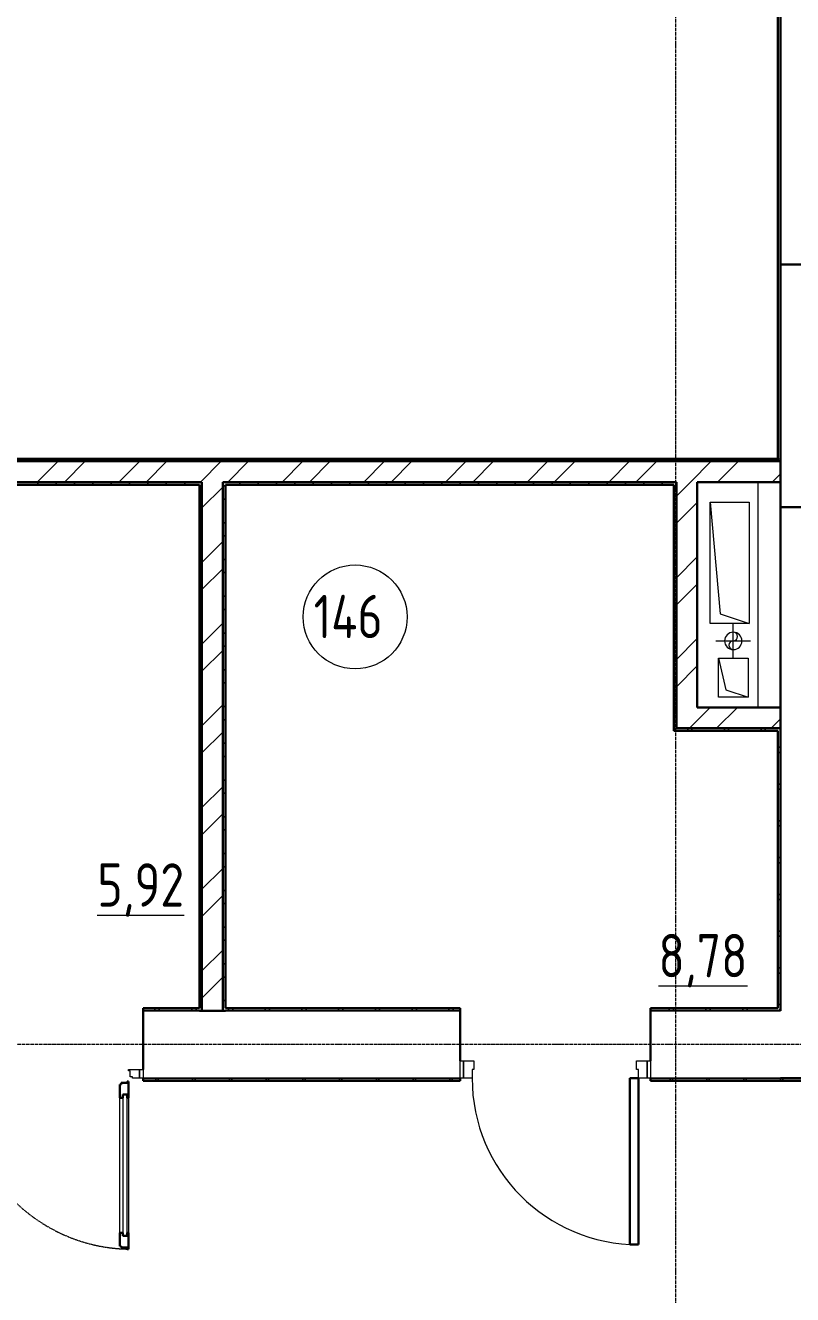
# Model space of a CAD drawing. Header units: millimetres. Extents: x -695119 to 412940, y -249585 to 622758.
# Drawn here: x 148308 to 152739, y -59814 to -52490 of the extents above; entities that cross this region are included whole.
import ezdxf

# ---------------------------------------------------------------- set-up
doc = ezdxf.new("R2010")
doc.units = ezdxf.units.MM
doc.linetypes.add('ADSK_Линия сетки', pattern=[25, 20, -2.5, 0, -2.5])
doc.linetypes.add('ADSK_Штриховая_ш2 п1_5', pattern=[4.5, 3, -1.5])
for name, color, linetype, lineweight in [('Каркас_Импост', 8, 'Continuous', 9), ('Марки помещений', 8, 'Continuous', 20), ('Монтажный зазор', 8, 'Continuous', 9), ('Оси', 252, 'Continuous', 9), ('Остекление', 8, 'Continuous', 9), ('Открывание', 8, 'ADSK_Штриховая_ш2 п1_5', 9), ('Панель', 252, 'Continuous', 30), ('Перекрытия', 7, 'Continuous', 18), ('Стены разрез', 7, 'Continuous', 30), ('Стены штриховка', 7, 'Continuous', 9)]:
    doc.layers.add(name, color=color, linetype=linetype, lineweight=lineweight)
doc.layers.add('Стены', color=194, linetype='Continuous')
doc.styles.add('GOST 2.304 type A_1', font='', dxfattribs={"height": 350})
doc.styles.get('GOST 2.304 type A_1').set_extended_font_data('GOST 2.304 type A')

# ---------------------------------------------------------------- blocks, each defined once
blk = doc.blocks.new('1 этаж')
at = {"color": 251, "lineweight": 18, "true_color": 0x636466}
for p, q in [((-22280.8, -136302.4), (-22280.8, -137602.4)), ((-22555.4, -137118.8), (-22555.4, -136418.8)), ((-22555.4, -136418.8), (-22330.4, -136418.8)), ((-22555.4, -136418.8), (-22499.1, -137062.5)), ((-22330.4, -136418.8), (-22330.4, -137118.8)), ((-22499.1, -137062.5), (-22330.4, -137118.8)), ((-22330.4, -137118.8), (-22555.4, -137118.8)), ((-22422.6, -137318.8), (-22422.6, -137118.8)), ((-22522.6, -137218.8), (-22322.6, -137218.8)), ((-22507.6, -137543.8), (-22507.6, -137318.8)), ((-22507.6, -137318.8), (-22337.6, -137318.8)), ((-22507.6, -137318.8), (-22465.1, -137501.3)), ((-22337.6, -137318.8), (-22337.6, -137543.8)), ((-22465.1, -137501.3), (-22337.6, -137543.8)), ((-22337.6, -137543.8), (-22507.6, -137543.8))]:
    blk.add_line(p, q, dxfattribs=at)
for centre, radius, start, end in [((-22422.6, -137218.8), 50, 0, 180), ((-22422.6, -137193.8), 25, 270, 90), ((-22422.6, -137218.8), 50, 180, 0), ((-22422.6, -137243.8), 25, 90, 270)]:
    blk.add_arc(centre, radius, start, end, dxfattribs=at)
at = {"layer": 'Каркас_Импост', "color": 251, "true_color": 0x636466}
for p, q in [((-23980.8, -139742.4), (-23980.8, -139642.4)), ((-23980.8, -139642.4), (-23920.8, -139642.4)), ((-23920.8, -139642.4), (-23920.8, -139692.4)), ((-22980.8, -139642.4), (-22920.8, -139642.4)), ((-22980.8, -139692.4), (-22980.8, -139642.4)), ((-22920.8, -139642.4), (-22920.8, -139742.4)), ((-25914.8, -139692.4), (-25850.8, -139692.4)), ((-25914.8, -139700.4), (-25914.8, -139692.4)), ((-25905.8, -139700.4), (-25914.8, -139700.4)), ((-25905.8, -139734.4), (-25905.8, -139700.4)), ((-25891.8, -139734.4), (-25905.8, -139734.4)), ((-25891.8, -139742.4), (-25891.8, -139734.4)), ((-25850.8, -139692.4), (-25850.8, -139742.4)), ((-23930.8, -139692.4), (-23930.8, -139742.4)), ((-23920.8, -139692.4), (-23930.8, -139692.4)), ((-22970.8, -139692.4), (-22980.8, -139692.4)), ((-22970.8, -139742.4), (-22970.8, -139692.4)), ((-25850.8, -139742.4), (-25891.8, -139742.4)), ((-23930.8, -139742.4), (-23980.8, -139742.4)), ((-22920.8, -139742.4), (-22970.8, -139742.4))]:
    blk.add_line(p, q, dxfattribs=at)
at = {"layer": 'Марки помещений', "color": 251, "true_color": 0x636466}
blk.add_circle((-24606.5, -137080.4), 300, dxfattribs=at)
at = {"layer": 'Монтажный зазор', "color": 251, "true_color": 0x636466}
for p, q in [((-24000.8, -139642.4), (-23980.8, -139642.4)), ((-24000.8, -139742.4), (-24000.8, -139642.4)), ((-23980.8, -139642.4), (-23980.8, -139742.4)), ((-22920.8, -139742.4), (-22920.8, -139642.4)), ((-22920.8, -139642.4), (-22900.8, -139642.4)), ((-22900.8, -139642.4), (-22900.8, -139742.4)), ((-25850.8, -139692.4), (-25830.8, -139692.4)), ((-25850.8, -139742.4), (-25850.8, -139692.4)), ((-25830.8, -139692.4), (-25830.8, -139742.4)), ((-25830.8, -139742.4), (-25850.8, -139742.4)), ((-23980.8, -139742.4), (-24000.8, -139742.4)), ((-22900.8, -139742.4), (-22920.8, -139742.4))]:
    blk.add_line(p, q, dxfattribs=at)
at = {"layer": 'Оси', "color": 251, "linetype": 'ADSK_Линия сетки', "true_color": 0x636466}
for p, q in [((-22755.8, -96281.4), (-22755.8, -159673.1)), ((4311.5, -139547.4), (-72628.1, -139547.4))]:
    blk.add_line(p, q, dxfattribs=at)
at = {"layer": 'Остекление', "color": 251, "true_color": 0x636466}
for p, q in [((-25947.8, -139836.4), (-25947.8, -140652.4)), ((-25923.8, -139836.4), (-25947.8, -139836.4)), ((-25923.8, -140652.4), (-25923.8, -139836.4)), ((-25947.8, -140652.4), (-25923.8, -140652.4))]:
    blk.add_line(p, q, dxfattribs=at)
at = {"layer": 'Открывание', "color": 251, "true_color": 0x636466}
blk.add_arc((-25896.8, -139760.4), 968, 180, 268.93452, dxfattribs=at)
at = {"layer": 'Панель', "color": 251, "true_color": 0x636466}
for p, q in [((-25964.8, -139778.4), (-25956.8, -139778.4)), ((-25964.8, -139854.4), (-25964.8, -139778.4)), ((-25956.8, -139778.4), (-25956.8, -139769.4)), ((-25956.8, -139769.4), (-25922.8, -139769.4)), ((-25922.8, -139760.4), (-25914.8, -139760.4)), ((-25922.8, -139769.4), (-25922.8, -139760.4)), ((-25914.8, -139760.4), (-25914.8, -139854.4)), ((-23020.8, -140702.4), (-23020.8, -139742.4)), ((-23020.8, -139742.4), (-22970.8, -139742.4)), ((-22970.8, -139742.4), (-22970.8, -140702.4)), ((-25964.8, -139854.4), (-25947.8, -139854.4)), ((-25947.8, -139854.4), (-25947.8, -139836.4)), ((-25947.8, -139836.4), (-25923.8, -139836.4)), ((-25923.8, -139836.4), (-25923.8, -139854.4)), ((-25923.8, -139854.4), (-25914.8, -139854.4)), ((-25964.8, -140710.4), (-25964.8, -140634.4)), ((-25964.8, -140634.4), (-25947.8, -140634.4)), ((-25947.8, -140634.4), (-25947.8, -140652.4)), ((-25947.8, -140652.4), (-25923.8, -140652.4)), ((-25923.8, -140634.4), (-25914.8, -140634.4)), ((-25923.8, -140652.4), (-25923.8, -140634.4)), ((-25914.8, -140634.4), (-25914.8, -140728.4)), ((-25956.8, -140710.4), (-25964.8, -140710.4)), ((-25956.8, -140719.4), (-25956.8, -140710.4)), ((-25922.8, -140719.4), (-25956.8, -140719.4)), ((-25922.8, -140728.4), (-25922.8, -140719.4)), ((-25914.8, -140728.4), (-25922.8, -140728.4)), ((-22970.8, -140702.4), (-23020.8, -140702.4))]:
    blk.add_line(p, q, dxfattribs=at)
at = {"layer": 'Панель', "color": 251, "lineweight": 9, "true_color": 0x636466}
for p, q in [((-25964.8, -140634.4), (-25964.8, -139854.4)), ((-25914.8, -139854.4), (-25914.8, -140634.4))]:
    blk.add_line(p, q, dxfattribs=at)
blk.add_arc((-22970.8, -139742.4), 960, 180, 270, dxfattribs=at)
at = {"layer": 'Перекрытия', "color": 251, "true_color": 0x636466}
for p, q in [((-22507.6, -137318.8), (-22337.6, -137318.8)), ((-22507.6, -137543.8), (-22507.6, -137318.8)), ((-22337.6, -137318.8), (-22337.6, -137543.8)), ((-22337.6, -137543.8), (-22507.6, -137543.8))]:
    blk.add_line(p, q, dxfattribs=at)
at = {"layer": 'Стены', "color": 251, "true_color": 0x636466}
for p, q in [((-25505.8, -139352.4), (-25830.8, -139352.4)), ((-24000.8, -139352.4), (-25355.8, -139352.4)), ((-22150.8, -139352.4), (-22900.8, -139352.4)), ((-25830.8, -139742.4), (-24000.8, -139742.4)), ((-22900.8, -139742.4), (-22150.8, -139742.4))]:
    blk.add_line(p, q, dxfattribs=at)
at = {"layer": 'Стены разрез', "color": 251, "true_color": 0x636466}
for p, q in [((-22165.8, -133362.4), (-22165.8, -136167.4)), ((-22150.8, -139352.4), (-22150.8, -133347.4)), ((-22010.8, -135047.4), (-22150.8, -135047.4)), ((-22165.8, -136167.4), (-27615.8, -136167.4)), ((-22150.8, -136182.4), (-27600.8, -136182.4)), ((-27480.8, -136302.4), (-25490.8, -136302.4)), ((-27465.8, -136317.4), (-25505.8, -136317.4)), ((-25505.8, -136317.4), (-25505.8, -139337.4)), ((-25490.8, -139352.8), (-25490.8, -136302.4)), ((-25370.8, -136302.4), (-22750.8, -136302.4)), ((-25370.8, -136302.4), (-25370.8, -139352.8)), ((-25355.8, -136317.4), (-22765.8, -136317.4)), ((-25355.8, -139337.4), (-25355.8, -136317.4)), ((-22765.8, -136317.4), (-22765.8, -137737.4)), ((-22750.8, -136302.4), (-22750.8, -137722.4)), ((-22630.8, -136302.4), (-22150.8, -136302.4)), ((-22630.8, -137602.4), (-22630.8, -136302.4)), ((-21760.8, -136447.4), (-22150.8, -136447.4)), ((-22150.8, -137602.4), (-22630.8, -137602.4)), ((-22765.8, -137737.4), (-22165.8, -137737.4)), ((-22750.8, -137722.4), (-22150.8, -137722.4)), ((-22165.8, -137737.4), (-22165.8, -139337.4)), ((-22150.8, -139352.4), (-22150.8, -137722.4)), ((-25830.8, -139337.4), (-25830.8, -139692.4)), ((-25505.8, -139337.4), (-25830.8, -139337.4)), ((-25505.8, -139352.4), (-25355.8, -139352.4)), ((-25490.8, -139352.8), (-25370.8, -139352.8)), ((-24000.8, -139337.4), (-25355.8, -139337.4)), ((-24000.8, -139642.4), (-24000.8, -139337.4)), ((-22900.8, -139337.4), (-22900.8, -139642.4)), ((-22165.8, -139337.4), (-22900.8, -139337.4)), ((-25830.8, -139742.4), (-25830.8, -139757.4)), ((-25830.8, -139757.4), (-24000.8, -139757.4)), ((-24000.8, -139757.4), (-24000.8, -139742.4)), ((-22900.8, -139742.4), (-22900.8, -139757.4)), ((-22900.8, -139757.4), (-20925.8, -139757.4)), ((-22150.8, -139742.4), (-20940.8, -139742.4))]:
    blk.add_line(p, q, dxfattribs=at)
at = {"layer": 'Стены разрез', "color": 251, "linetype": 'Continuous', "lineweight": 9, "true_color": 0x636466}
for p, q in [((-26442.1, -136302.4), (-26322.1, -136182.4)), ((-26418.1, -136182.4), (-26403.1, -136167.4)), ((-26354.3, -136182.4), (-26369.3, -136167.4)), ((-26285, -136302.4), (-26165, -136182.4)), ((-26206, -136182.4), (-26191, -136167.4)), ((-26142.1, -136182.4), (-26157.1, -136167.4)), ((-25993.8, -136182.4), (-25978.8, -136167.4)), ((-25970.7, -136302.4), (-25850.7, -136182.4)), ((-25930, -136182.4), (-25945, -136167.4)), ((-25813.5, -136302.4), (-25693.5, -136182.4)), ((-25781.7, -136182.4), (-25766.7, -136167.4)), ((-25717.9, -136182.4), (-25732.9, -136167.4)), ((-25569.6, -136182.4), (-25554.6, -136167.4)), ((-25505.8, -136182.4), (-25520.8, -136167.4)), ((-25499.2, -136302.4), (-25379.2, -136182.4)), ((-25357.4, -136182.4), (-25342.4, -136167.4)), ((-25342, -136302.4), (-25222, -136182.4)), ((-25293.6, -136182.4), (-25308.6, -136167.4)), ((-25145.3, -136182.4), (-25130.3, -136167.4)), ((-25081.5, -136182.4), (-25096.5, -136167.4)), ((-25027.7, -136302.4), (-24907.7, -136182.4)), ((-24933.2, -136182.4), (-24918.2, -136167.4)), ((-24869.4, -136182.4), (-24884.4, -136167.4)), ((-24870.6, -136302.4), (-24750.6, -136182.4)), ((-24721, -136182.4), (-24706, -136167.4)), ((-24657.2, -136182.4), (-24672.2, -136167.4)), ((-24556.3, -136302.4), (-24436.3, -136182.4)), ((-24508.9, -136182.4), (-24493.9, -136167.4)), ((-24445.1, -136182.4), (-24460.1, -136167.4)), ((-24399.1, -136302.4), (-24279.1, -136182.4)), ((-24296.8, -136182.4), (-24281.8, -136167.4)), ((-24233, -136182.4), (-24248, -136167.4)), ((-24084.8, -136302.4), (-23964.8, -136182.4)), ((-24084.7, -136182.4), (-24069.7, -136167.4)), ((-24020.8, -136182.4), (-24035.8, -136167.4)), ((-23927.6, -136302.4), (-23807.6, -136182.4)), ((-23872.5, -136182.4), (-23857.5, -136167.4)), ((-23808.7, -136182.4), (-23823.7, -136167.4)), ((-23660.4, -136182.4), (-23645.4, -136167.4)), ((-23613.3, -136302.4), (-23493.3, -136182.4)), ((-23596.6, -136182.4), (-23611.6, -136167.4)), ((-23456.2, -136302.4), (-23336.2, -136182.4)), ((-23448.3, -136182.4), (-23433.3, -136167.4)), ((-23384.4, -136182.4), (-23399.4, -136167.4)), ((-23236.1, -136182.4), (-23221.1, -136167.4)), ((-23172.3, -136182.4), (-23187.3, -136167.4)), ((-23141.9, -136302.4), (-23021.9, -136182.4)), ((-23024, -136182.4), (-23009, -136167.4)), ((-22984.7, -136302.4), (-22864.7, -136182.4)), ((-22960.2, -136182.4), (-22975.2, -136167.4)), ((-22811.9, -136182.4), (-22796.9, -136167.4)), ((-22748, -136182.4), (-22763, -136167.4)), ((-22670.4, -136302.4), (-22550.4, -136182.4)), ((-22599.7, -136182.4), (-22584.7, -136167.4)), ((-22535.9, -136182.4), (-22550.9, -136167.4)), ((-22513.3, -136302.4), (-22393.3, -136182.4)), ((-22387.6, -136182.4), (-22372.6, -136167.4)), ((-22323.8, -136182.4), (-22338.8, -136167.4)), ((-22175.5, -136182.4), (-22160.5, -136167.4)), ((-22198.9, -136302.4), (-22150.8, -136254.2)), ((-26431.4, -136317.4), (-26446.4, -136302.4)), ((-26341, -136317.4), (-26326, -136302.4)), ((-26219.3, -136317.4), (-26234.3, -136302.4)), ((-26128.8, -136317.4), (-26113.8, -136302.4)), ((-26007.1, -136317.4), (-26022.1, -136302.4)), ((-25916.7, -136317.4), (-25901.7, -136302.4)), ((-25795, -136317.4), (-25810, -136302.4)), ((-25704.6, -136317.4), (-25689.6, -136302.4)), ((-25582.9, -136317.4), (-25597.9, -136302.4)), ((-25505.8, -136330.7), (-25492.4, -136317.4)), ((-25492.4, -136317.4), (-25490.8, -136315.7)), ((-25490.8, -136451.1), (-25370.8, -136331.1)), ((-25370.8, -136317.4), (-25370.8, -136317.3)), ((-25355.8, -136332.3), (-25370.8, -136317.4)), ((-25280.3, -136317.4), (-25265.3, -136302.4)), ((-25158.6, -136317.4), (-25173.6, -136302.4)), ((-25068.2, -136317.4), (-25053.2, -136302.4)), ((-24946.5, -136317.4), (-24961.5, -136302.4)), ((-24856, -136317.4), (-24841, -136302.4)), ((-24734.4, -136317.4), (-24749.4, -136302.4)), ((-24643.9, -136317.4), (-24628.9, -136302.4)), ((-24522.2, -136317.4), (-24537.2, -136302.4)), ((-24431.8, -136317.4), (-24416.8, -136302.4)), ((-24310.1, -136317.4), (-24325.1, -136302.4)), ((-24219.7, -136317.4), (-24204.7, -136302.4)), ((-24098, -136317.4), (-24113, -136302.4)), ((-24007.5, -136317.4), (-23992.5, -136302.4)), ((-23885.8, -136317.4), (-23900.8, -136302.4)), ((-23795.4, -136317.4), (-23780.4, -136302.4)), ((-23673.7, -136317.4), (-23688.7, -136302.4)), ((-23583.3, -136317.4), (-23568.3, -136302.4)), ((-23461.6, -136317.4), (-23476.6, -136302.4)), ((-23371.1, -136317.4), (-23356.1, -136302.4)), ((-23249.4, -136317.4), (-23264.4, -136302.4)), ((-23159, -136317.4), (-23144, -136302.4)), ((-23037.3, -136317.4), (-23052.3, -136302.4)), ((-22946.9, -136317.4), (-22931.9, -136302.4)), ((-22825.2, -136317.4), (-22840.2, -136302.4)), ((-22765.8, -136348.4), (-22750.8, -136333.4)), ((-22750.8, -136382.8), (-22670.4, -136302.4)), ((-25490.8, -136409.5), (-25505.8, -136394.5)), ((-25370.8, -136407.8), (-25355.8, -136392.8)), ((-22750.8, -136391.7), (-22765.8, -136376.7)), ((-22750.8, -136539.9), (-22630.8, -136419.9)), ((-25505.8, -136542.8), (-25490.8, -136527.8)), ((-25355.8, -136544.5), (-25370.8, -136529.5)), ((-22765.8, -136560.6), (-22750.8, -136545.6)), ((-22750.8, -136603.9), (-22765.8, -136588.9)), ((-25490.8, -136621.6), (-25505.8, -136606.6)), ((-25490.8, -136765.4), (-25370.8, -136645.4)), ((-25370.8, -136620), (-25355.8, -136605)), ((-22750.8, -136854.2), (-22630.8, -136734.2)), ((-25505.8, -136755), (-25490.8, -136740)), ((-25490.8, -136922.6), (-25370.8, -136802.6)), ((-25355.8, -136756.6), (-25370.8, -136741.6)), ((-22765.8, -136772.7), (-22750.8, -136757.7)), ((-22750.8, -136816), (-22765.8, -136801)), ((-25490.8, -136833.7), (-25505.8, -136818.7)), ((-25370.8, -136832.1), (-25355.8, -136817.1)), ((-25505.8, -136967.1), (-25490.8, -136952.1)), ((-25355.8, -136968.7), (-25370.8, -136953.7)), ((-22750.8, -137011.4), (-22630.8, -136891.4)), ((-25370.8, -137044.2), (-25355.8, -137029.2)), ((-22765.8, -136984.8), (-22750.8, -136969.8)), ((-22750.8, -137028.1), (-22765.8, -137013.1)), ((-25490.8, -137045.9), (-25505.8, -137030.9)), ((-25505.8, -137179.2), (-25490.8, -137164.2)), ((-25490.8, -137236.9), (-25370.8, -137116.9)), ((-25355.8, -137180.9), (-25370.8, -137165.9)), ((-25490.8, -137258), (-25505.8, -137243)), ((-25370.8, -137256.4), (-25355.8, -137241.4)), ((-22765.8, -137197), (-22750.8, -137182)), ((-22750.8, -137240.3), (-22765.8, -137225.3)), ((-22750.8, -137325.7), (-22630.8, -137205.7)), ((-25490.8, -137394), (-25370.8, -137274)), ((-25505.8, -137391.4), (-25490.8, -137376.4)), ((-25355.8, -137393), (-25370.8, -137378)), ((-22765.8, -137409.1), (-22750.8, -137394.1)), ((-22750.8, -137482.8), (-22630.8, -137362.8)), ((-25490.8, -137470.1), (-25505.8, -137455.1)), ((-25370.8, -137468.5), (-25355.8, -137453.5)), ((-22750.8, -137452.4), (-22765.8, -137437.4)), ((-25505.8, -137603.5), (-25490.8, -137588.5)), ((-25490.8, -137708.3), (-25370.8, -137588.3)), ((-25355.8, -137605.1), (-25370.8, -137590.1)), ((-22765.8, -137621.2), (-22750.8, -137606.2)), ((-22676, -137722.4), (-22556, -137602.4)), ((-22518.9, -137722.4), (-22398.9, -137602.4)), ((-25490.8, -137682.3), (-25505.8, -137667.3)), ((-25370.8, -137680.6), (-25355.8, -137665.6)), ((-22750.8, -137664.5), (-22765.8, -137649.5)), ((-22204.6, -137722.4), (-22150.8, -137668.6)), ((-25490.8, -137865.5), (-25370.8, -137745.5)), ((-22678, -137737.4), (-22693, -137722.4)), ((-22669.8, -137737.4), (-22654.8, -137722.4)), ((-22465.8, -137737.4), (-22480.8, -137722.4)), ((-22457.7, -137737.4), (-22442.7, -137722.4)), ((-22253.7, -137737.4), (-22268.7, -137722.4)), ((-22245.5, -137737.4), (-22230.5, -137722.4)), ((-25505.8, -137815.6), (-25490.8, -137800.6)), ((-25355.8, -137817.3), (-25370.8, -137802.3)), ((-22150.8, -137840.3), (-22165.8, -137825.3)), ((-25490.8, -137894.4), (-25505.8, -137879.4)), ((-25370.8, -137892.8), (-25355.8, -137877.8)), ((-22165.8, -137869.8), (-22150.8, -137854.8)), ((-25505.8, -138027.8), (-25490.8, -138012.8)), ((-25355.8, -138029.4), (-25370.8, -138014.4)), ((-22150.8, -138052.4), (-22165.8, -138037.4)), ((-25490.8, -138106.5), (-25505.8, -138091.5)), ((-25490.8, -138179.8), (-25370.8, -138059.8)), ((-25370.8, -138104.9), (-25355.8, -138089.9)), ((-22165.8, -138081.9), (-22150.8, -138066.9)), ((-25505.8, -138239.9), (-25490.8, -138224.9)), ((-25490.8, -138337), (-25370.8, -138217)), ((-25355.8, -138241.5), (-25370.8, -138226.5)), ((-22150.8, -138264.5), (-22165.8, -138249.5)), ((-25490.8, -138318.7), (-25505.8, -138303.7)), ((-25370.8, -138317), (-25355.8, -138302)), ((-22165.8, -138294), (-22150.8, -138279)), ((-25505.8, -138452), (-25490.8, -138437)), ((-25355.8, -138453.7), (-25370.8, -138438.7)), ((-22150.8, -138476.7), (-22165.8, -138461.7)), ((-22165.8, -138506.2), (-22150.8, -138491.2)), ((-25490.8, -138530.8), (-25505.8, -138515.8)), ((-25490.8, -138651.3), (-25370.8, -138531.3)), ((-25370.8, -138529.2), (-25355.8, -138514.2)), ((-25505.8, -138664.2), (-25490.8, -138649.2)), ((-25490.8, -138808.4), (-25370.8, -138688.4)), ((-25355.8, -138665.8), (-25370.8, -138650.8)), ((-22150.8, -138688.8), (-22165.8, -138673.8)), ((-22165.8, -138718.3), (-22150.8, -138703.3)), ((-25490.8, -138742.9), (-25505.8, -138727.9)), ((-25370.8, -138741.3), (-25355.8, -138726.3)), ((-25505.8, -138876.3), (-25490.8, -138861.3)), ((-25355.8, -138877.9), (-25370.8, -138862.9)), ((-22150.8, -138900.9), (-22165.8, -138885.9)), ((-22165.8, -138930.4), (-22150.8, -138915.4)), ((-25490.8, -138955.1), (-25505.8, -138940.1)), ((-25490.8, -139122.7), (-25370.8, -139002.7)), ((-25370.8, -138953.4), (-25355.8, -138938.4)), ((-25505.8, -139088.4), (-25490.8, -139073.4)), ((-25355.8, -139090.1), (-25370.8, -139075.1)), ((-25490.8, -139167.2), (-25505.8, -139152.2)), ((-25370.8, -139165.6), (-25355.8, -139150.6)), ((-22150.8, -139113.1), (-22165.8, -139098.1)), ((-22165.8, -139142.6), (-22150.8, -139127.6)), ((-25490.8, -139279.9), (-25370.8, -139159.9)), ((-25505.8, -139300.6), (-25490.8, -139285.6)), ((-25355.8, -139302.2), (-25370.8, -139287.2)), ((-25769.7, -139352.4), (-25754.7, -139337.4)), ((-25729.9, -139352.4), (-25744.9, -139337.4)), ((-25557.6, -139352.4), (-25542.6, -139337.4)), ((-25517.7, -139352.4), (-25532.7, -139337.4)), ((-25345.5, -139352.4), (-25330.5, -139337.4)), ((-25305.6, -139352.4), (-25320.6, -139337.4)), ((-25133.3, -139352.4), (-25118.3, -139337.4)), ((-25093.5, -139352.4), (-25108.5, -139337.4)), ((-24921.2, -139352.4), (-24906.2, -139337.4)), ((-24881.3, -139352.4), (-24896.3, -139337.4)), ((-24709.1, -139352.4), (-24694.1, -139337.4)), ((-24669.2, -139352.4), (-24684.2, -139337.4)), ((-24496.9, -139352.4), (-24481.9, -139337.4)), ((-24457.1, -139352.4), (-24472.1, -139337.4)), ((-24284.8, -139352.4), (-24269.8, -139337.4)), ((-24244.9, -139352.4), (-24259.9, -139337.4)), ((-24072.7, -139352.4), (-24057.7, -139337.4)), ((-24032.8, -139352.4), (-24047.8, -139337.4)), ((-22799.9, -139352.4), (-22784.9, -139337.4)), ((-22760, -139352.4), (-22775, -139337.4)), ((-22587.7, -139352.4), (-22572.7, -139337.4)), ((-22547.9, -139352.4), (-22562.9, -139337.4)), ((-22375.6, -139352.4), (-22360.6, -139337.4)), ((-22335.8, -139352.4), (-22350.8, -139337.4)), ((-22150.8, -139325.2), (-22165.8, -139310.2)), ((-22163.5, -139352.4), (-22150.8, -139339.7)), ((-25749.1, -139757.4), (-25764.1, -139742.4)), ((-25750.5, -139757.4), (-25735.5, -139742.4)), ((-25537, -139757.4), (-25552, -139742.4)), ((-25538.3, -139757.4), (-25523.3, -139742.4)), ((-25324.9, -139757.4), (-25339.9, -139742.4)), ((-25326.2, -139757.4), (-25311.2, -139742.4)), ((-25112.7, -139757.4), (-25127.7, -139742.4)), ((-25114.1, -139757.4), (-25099.1, -139742.4)), ((-24900.6, -139757.4), (-24915.6, -139742.4)), ((-24901.9, -139757.4), (-24886.9, -139742.4)), ((-24688.5, -139757.4), (-24703.5, -139742.4)), ((-24689.8, -139757.4), (-24674.8, -139742.4)), ((-24476.3, -139757.4), (-24491.3, -139742.4)), ((-24477.7, -139757.4), (-24462.7, -139742.4)), ((-24264.2, -139757.4), (-24279.2, -139742.4)), ((-24265.5, -139757.4), (-24250.5, -139742.4)), ((-24052.1, -139757.4), (-24067.1, -139742.4)), ((-24053.4, -139757.4), (-24038.4, -139742.4)), ((-22779.3, -139757.4), (-22794.3, -139742.4)), ((-22780.6, -139757.4), (-22765.6, -139742.4)), ((-22567.1, -139757.4), (-22582.1, -139742.4)), ((-22568.5, -139757.4), (-22553.5, -139742.4)), ((-22355, -139757.4), (-22370, -139742.4)), ((-22356.4, -139757.4), (-22341.4, -139742.4)), ((-22142.9, -139757.4), (-22157.9, -139742.4)), ((-22144.2, -139757.4), (-22129.2, -139742.4))]:
    blk.add_line(p, q, dxfattribs=at)
at = {"layer": 'Стены штриховка', "color": 251, "true_color": 0x636466}
blk.add_line((-22165.8, -136167.4), (-22150.8, -136167.4), dxfattribs=at)
at = {"layer": 'Марки помещений', "color": 251, "true_color": 0x636466, "style": 'GOST 2.304 type A_1'}
for s, p in [('146', (-24845.5, -137202.7)), ('%%U5,92', (-26095.4, -138752)), ('%%U8,78', (-22854.8, -139159.8))]:
    blk.add_text(s, height=250, dxfattribs=at).set_placement(p)

msp = doc.modelspace()

# ---------------------------------------------------------------- block references
msp.add_blockref('1 этаж', (174819.19, 81176.937))

doc.saveas('drawing.dxf')
